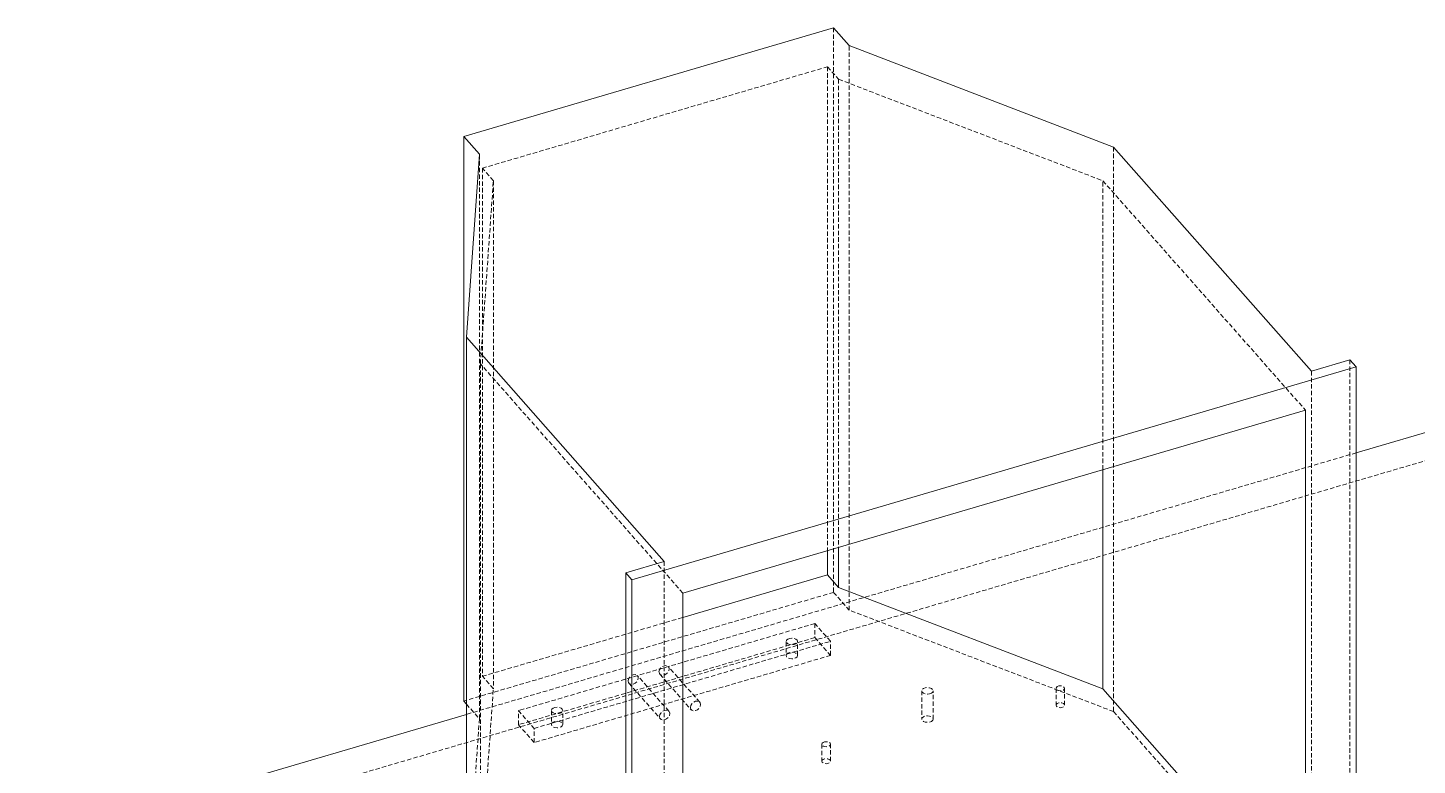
# Model space of a CAD drawing. Header units: millimetres. Extents: x 1529 to 6255, y 1713 to 5797.
# Drawn here: x 4527.7 to 4929.4, y 5292 to 5505.3 of the extents above; entities that cross this region are included whole.
import ezdxf

# ---------------------------------------------------------------- set-up
doc = ezdxf.new("R2010")
doc.units = ezdxf.units.MM
doc.linetypes.add('HIDDEN', pattern=[1.905, 1.27, -0.635])

msp = doc.modelspace()

# ---------------------------------------------------------------- linework, layer by layer
at = {"color": 7, "linetype": 'Continuous', "lineweight": 15}
for p, q in [((4653.7, 5473.821), (4760.621, 5505.271)), ((4760.621, 5505.271), (4765.161, 5500.128)), ((4765.161, 5500.128), (4841.575, 5470.772)), ((4658.24, 5468.678), (4653.7, 5473.821)), ((4653.7, 5310.513), (4653.7, 5473.821)), ((4654.464, 5415.734), (4658.24, 5468.678)), ((4841.575, 5470.772), (4898.778, 5405.962)), ((4711.667, 5350.924), (4654.464, 5415.734)), ((4654.464, 5252.426), (4654.464, 5415.734)), ((4911.732, 5407.18), (4702.345, 5345.591)), ((4898.778, 5405.962), (4909.916, 5409.238)), ((4909.916, 5409.238), (4911.732, 5407.18)), ((4911.732, 5243.872), (4911.732, 5407.18)), ((4962.894, 5397.377), (4911.732, 5382.328)), ((4717.047, 5341.75), (4897.03, 5394.69)), ((4897.03, 5394.69), (4897.03, 5247.713)), ((4838.487, 5314.042), (4838.487, 5377.47)), ((4762.072, 5354.994), (4762.072, 5343.398)), ((4700.529, 5347.648), (4711.667, 5350.924)), ((4758.873, 5354.052), (4758.873, 5347.023)), ((4702.345, 5345.591), (4700.529, 5347.648)), ((4700.529, 5184.34), (4700.529, 5347.648)), ((4717.047, 5334.72), (4758.873, 5347.023)), ((4758.873, 5347.023), (4762.072, 5343.398)), ((4702.345, 5345.591), (4702.345, 5182.283)), ((4762.072, 5343.398), (4838.487, 5314.042)), ((4717.047, 5194.772), (4717.047, 5341.75)), ((4653.7, 5310.513), (4654.464, 5309.648)), ((4897.03, 5247.713), (4838.487, 5314.042)), ((4654.464, 5306.655), (4527.667, 5269.359))]:
    msp.add_line(p, q, dxfattribs=at)
at = {"color": 7, "linetype": 'HIDDEN', "lineweight": 0}
for p, q in [((4760.621, 5505.271), (4760.621, 5341.963)), ((4765.161, 5336.819), (4765.161, 5500.128)), ((4659.08, 5464.647), (4758.873, 5494)), ((4758.873, 5494), (4758.873, 5354.052)), ((4758.873, 5494), (4762.072, 5490.375)), ((4762.072, 5490.375), (4762.072, 5354.994)), ((4762.072, 5490.375), (4838.487, 5461.019)), ((4658.24, 5305.369), (4658.24, 5468.678)), ((4841.575, 5470.772), (4841.575, 5307.464)), ((4659.08, 5464.647), (4659.08, 5317.669)), ((4662.28, 5461.021), (4659.08, 5464.647)), ((4658.503, 5408.078), (4662.28, 5461.021)), ((4662.28, 5461.021), (4662.28, 5314.044)), ((4838.487, 5377.47), (4838.487, 5461.019)), ((4838.487, 5461.019), (4897.03, 5394.69)), ((4717.047, 5341.75), (4658.503, 5408.078)), ((4658.503, 5408.078), (4658.503, 5261.101)), ((4909.916, 5409.238), (4909.916, 5245.929)), ((4898.778, 5405.962), (4898.778, 5242.653)), ((4527.667, 5261.193), (4966.268, 5390.205)), ((4911.732, 5382.328), (4654.464, 5306.655)), ((4711.667, 5350.924), (4711.667, 5187.616)), ((4760.621, 5341.963), (4653.7, 5310.513)), ((4760.621, 5341.963), (4765.161, 5336.819)), ((4659.08, 5317.669), (4717.047, 5334.72)), ((4841.575, 5307.464), (4765.161, 5336.819)), ((4755.215, 5332.956), (4669.5, 5307.743)), ((4759.755, 5327.812), (4755.215, 5332.956)), ((4755.215, 5332.956), (4755.215, 5328.873)), ((4755.215, 5328.873), (4669.5, 5303.661)), ((4674.04, 5302.6), (4759.755, 5327.812)), ((4746.925, 5327.763), (4746.925, 5323.68)), ((4750.225, 5323.68), (4750.225, 5327.763)), ((4755.215, 5328.873), (4759.755, 5323.729)), ((4759.755, 5323.729), (4759.755, 5327.812)), ((4759.755, 5323.729), (4674.04, 5298.517)), ((4721.932, 5310.188), (4712.852, 5320.475)), ((4662.28, 5314.044), (4659.08, 5317.669)), ((4701.468, 5315.67), (4710.548, 5305.383)), ((4713.022, 5307.567), (4703.942, 5317.854)), ((4710.378, 5318.291), (4719.458, 5308.004)), ((4658.503, 5261.101), (4662.28, 5314.044)), ((4786.125, 5313.472), (4786.125, 5305.307)), ((4789.425, 5305.307), (4789.425, 5313.472)), ((4824.935, 5314.208), (4824.935, 5309.309)), ((4827.435, 5309.309), (4827.435, 5314.208)), ((4654.464, 5309.648), (4658.24, 5305.369)), ((4669.5, 5307.743), (4674.04, 5302.6)), ((4669.5, 5303.661), (4669.5, 5307.743)), ((4679.03, 5307.792), (4679.03, 5303.71)), ((4682.33, 5303.71), (4682.33, 5307.792)), ((4841.575, 5307.464), (4898.778, 5242.653)), ((4658.24, 5305.369), (4654.464, 5252.426)), ((4674.04, 5298.517), (4669.5, 5303.661)), ((4674.04, 5298.517), (4674.04, 5302.6)), ((4757.232, 5298.019), (4757.232, 5293.12)), ((4759.732, 5293.12), (4759.732, 5298.019))]:
    msp.add_line(p, q, dxfattribs=at)
at = {"color": 7, "linetype": 'HIDDEN', "lineweight": 0, "flags": 128}
for points in [[(4747.408, 5328.437), (4747.943, 5328.643), (4748.575, 5328.716), (4749.206, 5328.643), (4749.742, 5328.437), (4750.099, 5328.128), (4750.225, 5327.763), (4750.099, 5327.399), (4749.742, 5327.09), (4749.206, 5326.883), (4748.575, 5326.811), (4747.943, 5326.883), (4747.408, 5327.09), (4747.05, 5327.399), (4746.925, 5327.763), (4747.051, 5328.128), (4747.408, 5328.437)], [(4747.408, 5324.354), (4747.051, 5324.045), (4746.925, 5323.68), (4747.05, 5323.316), (4747.408, 5323.007), (4747.943, 5322.8), (4748.575, 5322.728), (4749.206, 5322.8), (4749.742, 5323.007), (4750.099, 5323.316), (4750.225, 5323.68), (4750.099, 5324.045), (4749.742, 5324.354), (4749.206, 5324.56), (4748.575, 5324.633), (4747.943, 5324.56), (4747.408, 5324.354)], [(4710.145, 5318.951), (4710.257, 5319.499), (4710.576, 5320.03), (4711.053, 5320.462), (4711.615, 5320.73), (4712.178, 5320.793), (4712.655, 5320.642), (4712.974, 5320.298), (4713.085, 5319.815), (4712.974, 5319.267), (4712.655, 5318.736), (4712.178, 5318.304), (4711.615, 5318.036), (4711.053, 5317.973), (4710.576, 5318.125), (4710.257, 5318.468), (4710.145, 5318.951)], [(4701.235, 5316.33), (4701.347, 5316.878), (4701.666, 5317.409), (4702.143, 5317.841), (4702.705, 5318.11), (4703.268, 5318.172), (4703.745, 5318.021), (4704.064, 5317.677), (4704.175, 5317.195), (4704.064, 5316.646), (4703.745, 5316.115), (4703.268, 5315.683), (4702.705, 5315.415), (4702.143, 5315.352), (4701.666, 5315.504), (4701.347, 5315.847), (4701.235, 5316.33)], [(4788.942, 5312.799), (4788.407, 5312.592), (4787.775, 5312.52), (4787.144, 5312.592), (4786.609, 5312.799), (4786.251, 5313.108), (4786.125, 5313.472), (4786.251, 5313.837), (4786.609, 5314.146), (4787.144, 5314.352), (4787.775, 5314.425), (4788.407, 5314.352), (4788.942, 5314.146), (4789.3, 5313.837), (4789.425, 5313.472), (4789.3, 5313.108), (4788.942, 5312.799)], [(4825.301, 5314.718), (4825.707, 5314.875), (4826.185, 5314.93), (4826.663, 5314.875), (4827.069, 5314.718), (4827.34, 5314.484), (4827.435, 5314.208), (4827.34, 5313.932), (4827.069, 5313.698), (4826.663, 5313.541), (4826.185, 5313.486), (4825.707, 5313.541), (4825.301, 5313.698), (4825.03, 5313.932), (4824.935, 5314.208), (4825.03, 5314.484), (4825.301, 5314.718)], [(4719.225, 5308.663), (4719.337, 5309.212), (4719.656, 5309.743), (4720.133, 5310.175), (4720.695, 5310.443), (4721.258, 5310.506), (4721.735, 5310.354), (4722.053, 5310.011), (4722.165, 5309.528), (4722.053, 5308.98), (4721.735, 5308.449), (4721.258, 5308.016), (4720.695, 5307.748), (4720.133, 5307.685), (4719.656, 5307.837), (4719.337, 5308.181), (4719.225, 5308.663)], [(4679.513, 5308.466), (4680.049, 5308.672), (4680.68, 5308.745), (4681.312, 5308.672), (4681.847, 5308.466), (4682.205, 5308.157), (4682.33, 5307.792), (4682.205, 5307.428), (4681.847, 5307.119), (4681.312, 5306.912), (4680.68, 5306.84), (4680.049, 5306.912), (4679.513, 5307.119), (4679.156, 5307.428), (4679.03, 5307.792), (4679.156, 5308.157), (4679.513, 5308.466)], [(4710.315, 5306.042), (4710.427, 5306.591), (4710.746, 5307.122), (4711.222, 5307.554), (4711.785, 5307.822), (4712.348, 5307.885), (4712.825, 5307.733), (4713.143, 5307.39), (4713.255, 5306.907), (4713.143, 5306.359), (4712.825, 5305.828), (4712.348, 5305.396), (4711.785, 5305.128), (4711.222, 5305.065), (4710.746, 5305.216), (4710.427, 5305.56), (4710.315, 5306.042)], [(4825.301, 5309.819), (4825.03, 5309.585), (4824.935, 5309.309), (4825.03, 5309.033), (4825.301, 5308.798), (4825.707, 5308.642), (4826.185, 5308.587), (4826.663, 5308.642), (4827.069, 5308.798), (4827.34, 5309.033), (4827.435, 5309.309), (4827.34, 5309.585), (4827.069, 5309.819), (4826.663, 5309.975), (4826.185, 5310.03), (4825.707, 5309.975), (4825.301, 5309.819)], [(4679.513, 5304.383), (4679.156, 5304.074), (4679.03, 5303.71), (4679.156, 5303.345), (4679.513, 5303.036), (4680.049, 5302.83), (4680.68, 5302.757), (4681.312, 5302.83), (4681.847, 5303.036), (4682.205, 5303.345), (4682.33, 5303.71), (4682.205, 5304.074), (4681.847, 5304.383), (4681.312, 5304.59), (4680.68, 5304.662), (4680.049, 5304.59), (4679.513, 5304.383)], [(4788.942, 5304.633), (4789.3, 5304.942), (4789.425, 5305.307), (4789.3, 5305.672), (4788.942, 5305.981), (4788.407, 5306.187), (4787.775, 5306.26), (4787.144, 5306.187), (4786.609, 5305.981), (4786.251, 5305.671), (4786.125, 5305.307), (4786.251, 5304.942), (4786.609, 5304.633), (4787.144, 5304.427), (4787.775, 5304.354), (4788.407, 5304.427), (4788.942, 5304.633)], [(4757.599, 5298.529), (4758.004, 5298.686), (4758.482, 5298.74), (4758.961, 5298.686), (4759.366, 5298.529), (4759.637, 5298.295), (4759.732, 5298.019), (4759.637, 5297.743), (4759.366, 5297.509), (4758.961, 5297.352), (4758.482, 5297.297), (4758.004, 5297.352), (4757.599, 5297.509), (4757.328, 5297.743), (4757.232, 5298.019), (4757.328, 5298.295), (4757.599, 5298.529)], [(4757.599, 5293.63), (4757.328, 5293.396), (4757.232, 5293.12), (4757.328, 5292.844), (4757.599, 5292.609), (4758.004, 5292.453), (4758.482, 5292.398), (4758.961, 5292.453), (4759.366, 5292.609), (4759.637, 5292.844), (4759.732, 5293.12), (4759.637, 5293.396), (4759.366, 5293.63), (4758.961, 5293.786), (4758.482, 5293.841), (4758.004, 5293.786), (4757.599, 5293.63)]]:
    msp.add_lwpolyline(points, dxfattribs=at)

doc.saveas('drawing.dxf')
